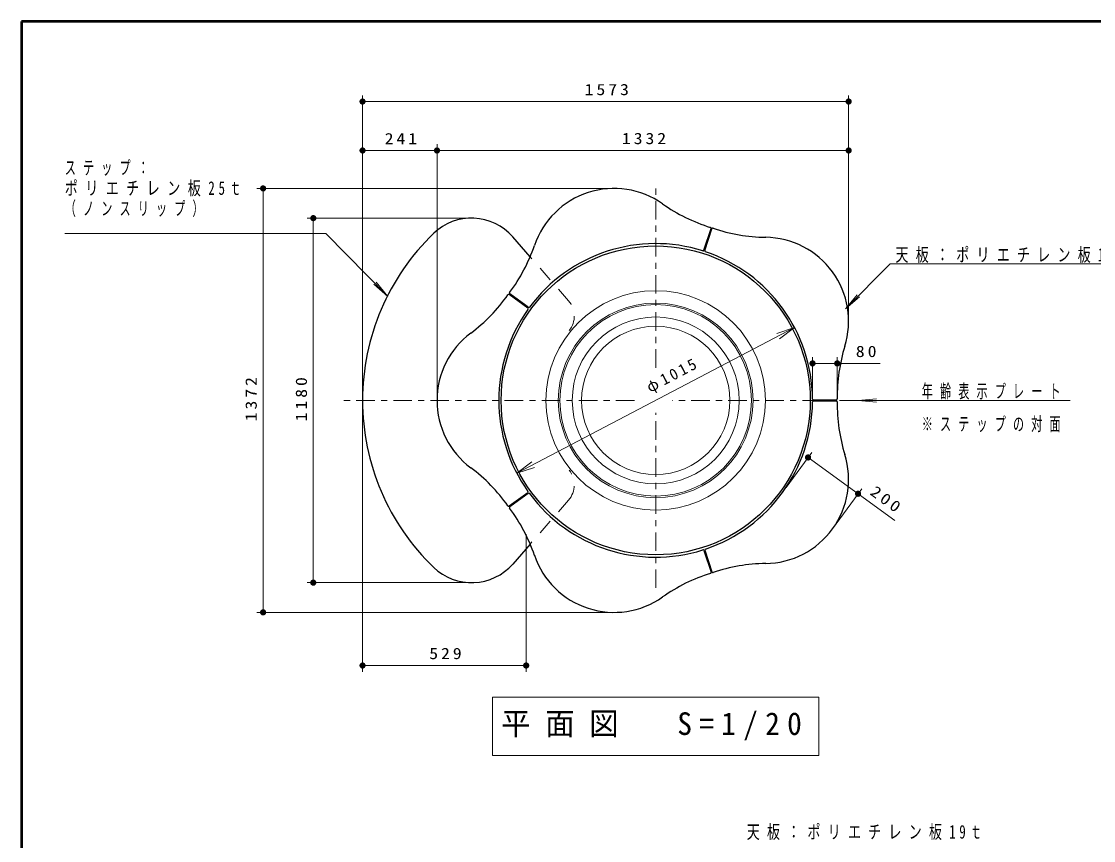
# Model space of a CAD drawing. Units: millimetres on the paper, scale 1:20. Extents: x -385 to 0, y 0 to 267.
# Drawn here: x -385 to -211.5, y 134.4 to 267 of the extents above; entities that cross this region are included whole.
import ezdxf

# ---------------------------------------------------------------- set-up
doc = ezdxf.new("R2010")
doc.units = ezdxf.units.MM
doc.linetypes.add('USER1', pattern=[4.5, 2.5, -2])
doc.linetypes.add('USER2', pattern=[6, 3, -1, 1, -1])
doc.layers.add('LY_1', color=7, linetype='Continuous', lineweight=13)
doc.styles.add('ＭＳ ゴシック', font='')
doc.styles.get('ＭＳ ゴシック').set_extended_font_data('MS Gothic')

# ---------------------------------------------------------------- blocks, each defined once
blk = doc.blocks.new('filled_dot')
at = {"color": 0, "linetype": 'Continuous', "lineweight": -2, "const_width": 1.25}
blk.add_lwpolyline([(-0.625, 0, 1), (0.625, 0, 1)], format="xyb", close=True, dxfattribs=at)
blk = doc.blocks.new('open_arrow')
at = {"color": 0, "linetype": 'Continuous', "lineweight": -2}
blk.add_lwpolyline([(7.5, 1.25), (0, 0), (7.5, -1.25)], dxfattribs=at)

msp = doc.modelspace()

# ---------------------------------------------------------------- linework, layer by layer
at = {"layer": 'LY_1', "lineweight": 50}
for p, q in [((0, 267), (-385, 267)), ((-385, 267), (-385, 0))]:
    msp.add_line(p, q, dxfattribs=at)
at = {"layer": 'LY_1'}
for p, q in [((-329.815, 206.662), (-329.815, 255.035)), ((-251.174, 219.461), (-251.174, 255.035)), ((-329.815, 254.035), (-251.174, 254.035)), ((-317.765, 206.662), (-317.765, 247.111)), ((-329.815, 246.111), (-317.765, 246.111)), ((-317.765, 246.111), (-251.174, 246.111)), ((-290.119, 239.971), (-346.9, 239.971)), ((-345.9, 171.352), (-345.9, 239.971)), ((-313.175, 235.162), (-338.782, 235.162)), ((-337.782, 176.162), (-337.782, 235.162)), ((-377.991, 232.679), (-335.732, 232.679)), ((-335.732, 232.679), (-325.728, 222.5)), ((-244.462, 227.758), (-251.696, 220.462)), ((-244.462, 227.758), (-204.587, 227.758)), ((-325.728, 222.5), (-328.01, 224.448)), ((-325.728, 222.5), (-327.637, 224.815)), ((-251.696, 220.462), (-249.777, 222.769)), ((-251.696, 220.462), (-249.406, 222.4)), ((-259.923, 217.456), (-304.857, 193.867)), ((-257.015, 206.662), (-257.015, 212.646)), ((-257.015, 211.646), (-246.093, 211.646)), ((-253.019, 206.038), (-253.019, 212.646)), ((-249.638, 205.662), (-246.649, 205.923)), ((-249.638, 205.662), (-246.649, 205.4)), ((-239.869, 205.662), (-249.638, 205.662)), ((-239.869, 205.662), (-215.344, 205.662)), ((-329.815, 204.662), (-329.815, 161.752)), ((-261.274, 191.556), (-257.147, 197.235)), ((-257.735, 196.426), (-243.704, 186.232)), ((-253.183, 185.678), (-249.057, 191.357)), ((-303.345, 183.991), (-303.345, 161.752)), ((-313.175, 176.162), (-338.782, 176.162)), ((-290.119, 171.352), (-346.9, 171.352)), ((-303.345, 162.752), (-329.815, 162.752)), ((-308.79, 157.627), (-308.79, 148.161)), ((-255.99, 157.627), (-308.79, 157.627)), ((-255.99, 148.161), (-255.99, 157.627)), ((-308.79, 148.161), (-255.99, 148.161))]:
    msp.add_line(p, q, dxfattribs=at)
at = {"layer": 'LY_1', "linetype": 'USER2'}
for p, q in [((-282.39, 210.947), (-282.39, 240.693)), ((-285.829, 205.662), (-332.881, 205.662)), ((-249.638, 205.662), (-279.687, 205.662)), ((-282.39, 175.301), (-282.39, 203.643))]:
    msp.add_line(p, q, dxfattribs=at)
at = {"layer": 'LY_1', "lineweight": 25}
for p, q in [((-274.574, 229.96), (-273.431, 233.479)), ((-274.432, 229.913), (-273.288, 233.433)), ((-302.694, 228.909), (-305.52, 232.144)), ((-303.084, 220.604), (-306.077, 222.779)), ((-302.995, 220.725), (-305.989, 222.9)), ((-256.866, 205.737), (-253.166, 205.737)), ((-256.866, 205.587), (-253.166, 205.587)), ((-303.084, 190.72), (-306.077, 188.545)), ((-302.995, 190.598), (-305.989, 188.423)), ((-302.694, 182.414), (-305.52, 179.179)), ((-274.574, 181.364), (-273.431, 177.844)), ((-274.432, 181.41), (-273.288, 177.891))]:
    msp.add_line(p, q, dxfattribs=at)
at = {"layer": 'LY_1', "linetype": 'USER1'}
for p, q in [((-296.484, 221.798), (-302.694, 228.909)), ((-296.484, 189.525), (-302.694, 182.414))]:
    msp.add_line(p, q, dxfattribs=at)
at = {"layer": 'LY_1', "lineweight": 25}
msp.add_circle((-282.39, 205.662), 25, dxfattribs=at)
at = {"layer": 'LY_1'}
for radius in [17.75, 15.75, 15.5, 13.5, 12]:
    msp.add_circle((-282.39, 205.662), radius, dxfattribs=at)
at = {"layer": 'LY_1', "lineweight": 25}
for centre, radius, start, end in [((-289.119, 226.371), 13.6, 54.70535, 161.29465), ((-265.409, 259.942), 27.5, 234.76841, 252.82637), ((-312.175, 226.332), 8.835, 41.13382, 133.85325), ((-292.315, 205.662), 37.5, 133.85325, 226.14675), ((-273.573, 233.525), 0.15, 342, 72.82637), ((-273.145, 233.386), 0.15, 71.17363, 162), ((-264.223, 259.557), 27.5, 251.17363, 269.23159), ((-328.034, 239.595), 27.5, 323.17363, 341.23159), ((-282.39, 205.662), 25.375, 72.50506, 143.49494), ((-264.774, 218.461), 13.6, 342.70535, 89.29465), ((-274.717, 230.006), 0.15, 252.50506, 342), ((-274.289, 229.867), 0.15, 162, 251.49494), ((-282.39, 205.662), 25.375, 0.50506, 71.49494), ((-328.767, 238.585), 27.5, 306.76841, 324.82637), ((-306.166, 222.657), 0.15, 54, 144.82637), ((-305.901, 223.021), 0.15, 143.17363, 234), ((-282.39, 205.662), 25.375, 144.50506, 215.49494), ((-303.172, 220.482), 0.15, 324.50506, 54), ((-302.907, 220.846), 0.15, 234, 323.49494), ((-304.165, 205.662), 13.6, 126.70535, 233.29465), ((-225.519, 206.285), 27.5, 162.76841, 180.82637), ((-282.39, 205.662), 25.375, 288.50506, 359.49494), ((-256.866, 205.887), 0.15, 180.50506, 270), ((-256.866, 205.437), 0.15, 90, 179.49494), ((-253.166, 205.887), 0.15, 270, 0.82637), ((-253.166, 205.437), 0.15, 359.17363, 90), ((-225.519, 205.038), 27.5, 179.17363, 197.23159), ((-264.774, 192.863), 13.6, 270.70535, 17.29465), ((-328.767, 172.738), 27.5, 35.17363, 53.23159), ((-303.172, 190.841), 0.15, 306, 35.49494), ((-302.907, 190.477), 0.15, 36.50506, 126), ((-282.39, 205.662), 25.375, 216.50506, 287.49494), ((-306.166, 188.666), 0.15, 215.17363, 306), ((-305.901, 188.302), 0.15, 126, 216.82637), ((-328.034, 171.729), 27.5, 18.76841, 36.82637), ((-289.119, 184.952), 13.6, 198.70535, 305.29465), ((-274.717, 181.317), 0.15, 18, 107.49494), ((-274.289, 181.456), 0.15, 108.50506, 198), ((-312.175, 184.991), 8.835, 226.14675, 318.86618), ((-264.223, 151.766), 27.5, 90.76841, 108.82637), ((-265.409, 151.381), 27.5, 107.17363, 125.23159), ((-273.573, 177.798), 0.15, 287.17363, 18), ((-273.145, 177.937), 0.15, 198, 288.82637)]:
    msp.add_arc(centre, radius, start, end, dxfattribs=at)
at = {"layer": 'LY_1', "linetype": 'USER1'}
for centre, start, end in [((-299.308, 219.331), 321.06201, 41.13382), ((-299.308, 191.992), 318.86618, 38.93799)]:
    msp.add_arc(centre, 3.75, start, end, dxfattribs=at)

# ---------------------------------------------------------------- block references
at = {"layer": 'LY_1', "xscale": 0.4, "yscale": 0.4}
for p in [(-329.815, 254.035), (-329.815, 246.111), (-317.765, 246.111), (-257.015, 211.646), (-329.815, 162.752)]:
    msp.add_blockref('filled_dot', p, dxfattribs=at)
for name, p, rotation in [('filled_dot', (-251.174, 254.035), 180), ('filled_dot', (-317.765, 246.111), 180), ('filled_dot', (-251.174, 246.111), 180), ('filled_dot', (-345.9, 239.971), 270), ('filled_dot', (-337.782, 235.162), 270), ('open_arrow', (-259.923, 217.456), 207.7), ('filled_dot', (-253.019, 211.646), 180), ('filled_dot', (-257.735, 196.426), 324), ('open_arrow', (-304.857, 193.867), 27.7), ('filled_dot', (-249.645, 190.548), 144), ('filled_dot', (-337.782, 176.162), 90), ('filled_dot', (-345.9, 171.352), 90), ('filled_dot', (-303.345, 162.752), 180)]:
    msp.add_blockref(name, p, dxfattribs=dict(at, rotation=rotation))

# ---------------------------------------------------------------- texts
at = {"layer": 'LY_1', "style": 'ＭＳ ゴシック'}
for s, insert, char_height, attachment_point in [('\\T1.33;\\W1.15;1573', (-290.067, 255.035), 1.833, 8), ('\\T1.33;\\W1.15;241', (-323.374, 247.111), 1.833, 8), ('\\T1.33;\\W1.15;1332', (-284.042, 247.111), 1.833, 8), ('\\T1.64;\\W0.6;ステップ：', (-377.991, 244.429), 2.199, 1), ('\\T1.58;\\W0.7;ポリエチレン板25ｔ', (-377.991, 241.129), 2.199, 1), ('\\T1.64;\\W0.6;（ノンスリップ）', (-377.991, 237.829), 2.199, 1), ('\\T1.56;\\W0.7;天板：ポリエチレン板19ｔ', (-243.587, 227.908), 2.199, 7), ('\\T1.34;\\W1.15;80', (-248.093, 212.646), 1.833, 8), ('\\T1.64;\\W0.6;年齢表示プレート', (-239.344, 205.812), 2.199, 7), ('\\T1.64;\\W0.6;※ステップの対面', (-239.344, 200.512), 2.199, 7), ('\\T1.33;\\W1.15;529', (-316.164, 163.752), 1.833, 8), ('\\T1.5;\\W0.95;平面図\u3000S=1/20', (-307.39, 152.894), 3.666, 4), ('\\T1.56;\\W0.7;天板：ポリエチレン板19ｔ', (-267.658, 134.492), 2.199, 7)]:
    msp.add_mtext(s, dxfattribs=dict(at, insert=insert, char_height=char_height, attachment_point=attachment_point))
at = {"layer": 'LY_1', "char_height": 1.833, "attachment_point": 8, "style": 'ＭＳ ゴシック'}
for s, insert, rotation in [('\\T1.33;φ1015', (-279.019, 208.561), 27.698), ('\\T1.33;\\W1.15;1372', (-346.9, 206.089), 90), ('\\T1.33;\\W1.15;1180', (-338.782, 206.083), 90), ('\\T1.33;\\W1.15;200', (-245.544, 188.805), 324)]:
    msp.add_mtext(s, dxfattribs=dict(at, insert=insert, rotation=rotation))

doc.saveas('drawing.dxf')
